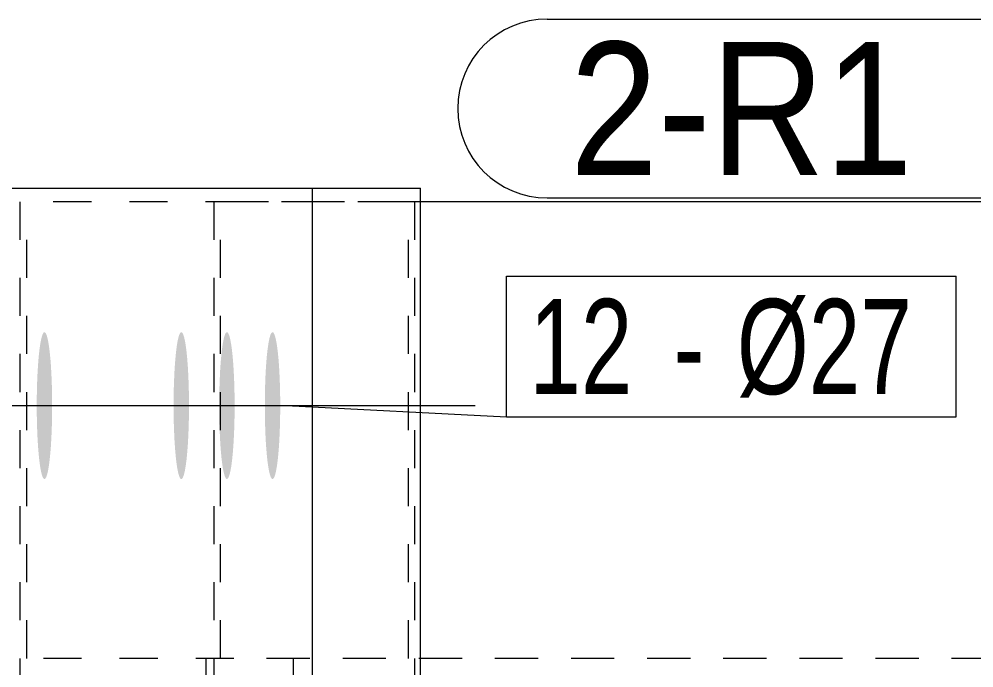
# Model space of a CAD drawing. Header units: millimetres. Extents: x 2 to 825, y 1 to 579.
# Drawn here: x 100.19 to 125.28, y 455.39 to 472.44 of the extents above; entities that cross this region are included whole.
import ezdxf

# ---------------------------------------------------------------- set-up
doc = ezdxf.new("R2010")
doc.units = ezdxf.units.MM
doc.linetypes.add('XKITLINE00', pattern=[0])
doc.linetypes.add('XKITLINE01', pattern=[4, 1, -1, 1, -1])
for name, color, linetype, lineweight in [('Bolt', 3, 'Continuous', 0), ('BoltMark', 7, 'Continuous', 0), ('Part', 2, 'Continuous', 0), ('PartMark', 7, 'Continuous', 0)]:
    doc.layers.add(name, color=color, linetype=linetype, lineweight=lineweight)
doc.styles.add('ARIAL', font='ARIAL.TTF')
doc.styles.add('ARIAL_NARROW', font='ARIALN.TTF')

# ---------------------------------------------------------------- blocks, each defined once
blk = doc.blocks.new('*A35')
at = {"layer": 'Bolt'}
for points in [[(101.059, 462.237), (101.058, 462.19), (101.058, 462.143), (101.058, 462.096), (101.057, 462.049), (101.056, 462.002), (101.056, 461.955), (101.055, 461.908), (101.054, 461.862), (101.053, 461.816), (101.051, 461.77), (101.05, 461.725), (101.048, 461.68), (101.047, 461.635), (101.045, 461.591), (101.043, 461.547), (101.041, 461.503), (101.039, 461.46), (101.037, 461.418), (101.035, 461.375), (101.032, 461.334), (101.03, 461.293), (101.027, 461.253), (101.025, 461.213), (101.022, 461.174), (101.019, 461.136), (101.016, 461.098), (101.013, 461.061), (101.009, 461.025), (101.006, 460.989), (101.003, 460.955), (100.999, 460.921), (100.996, 460.888), (100.992, 460.856), (100.988, 460.824), (100.985, 460.794), (100.981, 460.764), (100.977, 460.736), (100.973, 460.708), (100.969, 460.681), (100.965, 460.655), (100.96, 460.63), (100.956, 460.607), (100.952, 460.584), (100.947, 460.562), (100.943, 460.541), (100.938, 460.521), (100.934, 460.503), (100.929, 460.485), (100.924, 460.469), (100.92, 460.453), (100.915, 460.439), (100.91, 460.426), (100.905, 460.414), (100.901, 460.403), (100.896, 460.393), (100.891, 460.384), (100.886, 460.377), (100.881, 460.371), (100.876, 460.365), (100.871, 460.361), (100.866, 460.358), (100.861, 460.357), (100.856, 460.356), (100.851, 460.357), (100.846, 460.358), (100.841, 460.361), (100.836, 460.365), (100.832, 460.371), (100.827, 460.377), (100.822, 460.384), (100.817, 460.393), (100.812, 460.403), (100.807, 460.414), (100.802, 460.426), (100.798, 460.439), (100.793, 460.453), (100.788, 460.469), (100.783, 460.485), (100.779, 460.503), (100.774, 460.521), (100.77, 460.541), (100.765, 460.562), (100.761, 460.584), (100.757, 460.607), (100.752, 460.63), (100.748, 460.655), (100.744, 460.681), (100.74, 460.708), (100.736, 460.736), (100.732, 460.764), (100.728, 460.794), (100.724, 460.824), (100.72, 460.856), (100.717, 460.888), (100.713, 460.921), (100.71, 460.955), (100.706, 460.989), (100.703, 461.025), (100.7, 461.061), (100.697, 461.098), (100.694, 461.136), (100.691, 461.174), (100.688, 461.213), (100.685, 461.253), (100.683, 461.293), (100.68, 461.334), (100.678, 461.375), (100.676, 461.418), (100.673, 461.46), (100.671, 461.503), (100.669, 461.547), (100.668, 461.591), (100.666, 461.635), (100.664, 461.68), (100.663, 461.725), (100.661, 461.77), (100.66, 461.816), (100.659, 461.862), (100.658, 461.908), (100.657, 461.955), (100.656, 462.002), (100.656, 462.049), (100.655, 462.096), (100.655, 462.143), (100.654, 462.19), (100.654, 462.237), (100.654, 462.285), (100.654, 462.332), (100.654, 462.379), (100.655, 462.426), (100.655, 462.474), (100.656, 462.521), (100.656, 462.568), (100.657, 462.614), (100.658, 462.661), (100.659, 462.707), (100.66, 462.753), (100.661, 462.799), (100.663, 462.844), (100.664, 462.89), (100.666, 462.934), (100.668, 462.979), (100.669, 463.023), (100.671, 463.066), (100.673, 463.109), (100.676, 463.152), (100.678, 463.194), (100.68, 463.235), (100.683, 463.276), (100.685, 463.316), (100.688, 463.356), (100.691, 463.395), (100.694, 463.433), (100.697, 463.471), (100.7, 463.508), (100.703, 463.544), (100.706, 463.58), (100.71, 463.614), (100.713, 463.648), (100.717, 463.681), (100.72, 463.714), (100.724, 463.745), (100.728, 463.775), (100.732, 463.805), (100.736, 463.834), (100.74, 463.861), (100.744, 463.888), (100.748, 463.914), (100.752, 463.939), (100.757, 463.963), (100.761, 463.985), (100.765, 464.007), (100.77, 464.028), (100.774, 464.048), (100.779, 464.066), (100.783, 464.084), (100.788, 464.1), (100.793, 464.116), (100.798, 464.13), (100.802, 464.143), (100.807, 464.155), (100.812, 464.166), (100.817, 464.176), (100.822, 464.185), (100.827, 464.192), (100.832, 464.199), (100.836, 464.204), (100.841, 464.208), (100.846, 464.211), (100.851, 464.213), (100.856, 464.213), (100.861, 464.213), (100.866, 464.211), (100.871, 464.208), (100.876, 464.204), (100.881, 464.199), (100.886, 464.192), (100.891, 464.185), (100.896, 464.176), (100.901, 464.166), (100.905, 464.155), (100.91, 464.143), (100.915, 464.13), (100.92, 464.116), (100.924, 464.1), (100.929, 464.084), (100.934, 464.066), (100.938, 464.048), (100.943, 464.028), (100.947, 464.007), (100.952, 463.985), (100.956, 463.963), (100.96, 463.939), (100.965, 463.914), (100.969, 463.888), (100.973, 463.861), (100.977, 463.834), (100.981, 463.805), (100.985, 463.775), (100.988, 463.745), (100.992, 463.714), (100.996, 463.681), (100.999, 463.648), (101.003, 463.614), (101.006, 463.58), (101.009, 463.544), (101.013, 463.508), (101.016, 463.471), (101.019, 463.433), (101.022, 463.395), (101.025, 463.356), (101.027, 463.316), (101.03, 463.276), (101.032, 463.235), (101.035, 463.194), (101.037, 463.152), (101.039, 463.109), (101.041, 463.066), (101.043, 463.023), (101.045, 462.979), (101.047, 462.934), (101.048, 462.89), (101.05, 462.844), (101.051, 462.799), (101.053, 462.753), (101.054, 462.707), (101.055, 462.661), (101.056, 462.614), (101.056, 462.568), (101.057, 462.521), (101.058, 462.474), (101.058, 462.426), (101.058, 462.379), (101.059, 462.332), (101.059, 462.285)], [(104.655, 462.237), (104.655, 462.19), (104.654, 462.143), (104.654, 462.096), (104.653, 462.049), (104.653, 462.002), (104.652, 461.955), (104.651, 461.908), (104.65, 461.862), (104.649, 461.816), (104.648, 461.77), (104.646, 461.725), (104.645, 461.68), (104.643, 461.635), (104.641, 461.591), (104.64, 461.547), (104.638, 461.503), (104.636, 461.46), (104.633, 461.418), (104.631, 461.375), (104.629, 461.334), (104.626, 461.293), (104.624, 461.253), (104.621, 461.213), (104.618, 461.174), (104.615, 461.136), (104.612, 461.098), (104.609, 461.061), (104.606, 461.025), (104.603, 460.989), (104.599, 460.955), (104.596, 460.921), (104.592, 460.888), (104.589, 460.856), (104.585, 460.824), (104.581, 460.794), (104.577, 460.764), (104.573, 460.736), (104.569, 460.708), (104.565, 460.681), (104.561, 460.655), (104.557, 460.63), (104.552, 460.607), (104.548, 460.584), (104.544, 460.562), (104.539, 460.541), (104.535, 460.521), (104.53, 460.503), (104.526, 460.485), (104.521, 460.469), (104.516, 460.453), (104.511, 460.439), (104.507, 460.426), (104.502, 460.414), (104.497, 460.403), (104.492, 460.393), (104.487, 460.384), (104.482, 460.377), (104.477, 460.371), (104.473, 460.365), (104.468, 460.361), (104.463, 460.358), (104.458, 460.357), (104.453, 460.356), (104.448, 460.357), (104.443, 460.358), (104.438, 460.361), (104.433, 460.365), (104.428, 460.371), (104.423, 460.377), (104.418, 460.384), (104.413, 460.393), (104.408, 460.403), (104.404, 460.414), (104.399, 460.426), (104.394, 460.439), (104.389, 460.453), (104.385, 460.469), (104.38, 460.485), (104.375, 460.503), (104.371, 460.521), (104.366, 460.541), (104.362, 460.562), (104.357, 460.584), (104.353, 460.607), (104.349, 460.63), (104.344, 460.655), (104.34, 460.681), (104.336, 460.708), (104.332, 460.736), (104.328, 460.764), (104.324, 460.794), (104.321, 460.824), (104.317, 460.856), (104.313, 460.888), (104.31, 460.921), (104.306, 460.955), (104.303, 460.989), (104.3, 461.025), (104.296, 461.061), (104.293, 461.098), (104.29, 461.136), (104.287, 461.174), (104.284, 461.213), (104.282, 461.253), (104.279, 461.293), (104.277, 461.334), (104.274, 461.375), (104.272, 461.418), (104.27, 461.46), (104.268, 461.503), (104.266, 461.547), (104.264, 461.591), (104.262, 461.635), (104.261, 461.68), (104.259, 461.725), (104.258, 461.77), (104.256, 461.816), (104.255, 461.862), (104.254, 461.908), (104.253, 461.955), (104.253, 462.002), (104.252, 462.049), (104.251, 462.096), (104.251, 462.143), (104.251, 462.19), (104.25, 462.237), (104.25, 462.285), (104.25, 462.332), (104.251, 462.379), (104.251, 462.426), (104.251, 462.474), (104.252, 462.521), (104.253, 462.568), (104.253, 462.614), (104.254, 462.661), (104.255, 462.707), (104.256, 462.753), (104.258, 462.799), (104.259, 462.844), (104.261, 462.89), (104.262, 462.934), (104.264, 462.979), (104.266, 463.023), (104.268, 463.066), (104.27, 463.109), (104.272, 463.152), (104.274, 463.194), (104.277, 463.235), (104.279, 463.276), (104.282, 463.316), (104.284, 463.356), (104.287, 463.395), (104.29, 463.433), (104.293, 463.471), (104.296, 463.508), (104.3, 463.544), (104.303, 463.58), (104.306, 463.614), (104.31, 463.648), (104.313, 463.681), (104.317, 463.714), (104.321, 463.745), (104.324, 463.775), (104.328, 463.805), (104.332, 463.834), (104.336, 463.861), (104.34, 463.888), (104.344, 463.914), (104.349, 463.939), (104.353, 463.963), (104.357, 463.985), (104.362, 464.007), (104.366, 464.028), (104.371, 464.048), (104.375, 464.066), (104.38, 464.084), (104.385, 464.1), (104.389, 464.116), (104.394, 464.13), (104.399, 464.143), (104.404, 464.155), (104.408, 464.166), (104.413, 464.176), (104.418, 464.185), (104.423, 464.192), (104.428, 464.199), (104.433, 464.204), (104.438, 464.208), (104.443, 464.211), (104.448, 464.213), (104.453, 464.213), (104.458, 464.213), (104.463, 464.211), (104.468, 464.208), (104.473, 464.204), (104.477, 464.199), (104.482, 464.192), (104.487, 464.185), (104.492, 464.176), (104.497, 464.166), (104.502, 464.155), (104.507, 464.143), (104.511, 464.13), (104.516, 464.116), (104.521, 464.1), (104.526, 464.084), (104.53, 464.066), (104.535, 464.048), (104.539, 464.028), (104.544, 464.007), (104.548, 463.985), (104.552, 463.963), (104.557, 463.939), (104.561, 463.914), (104.565, 463.888), (104.569, 463.861), (104.573, 463.834), (104.577, 463.805), (104.581, 463.775), (104.585, 463.745), (104.589, 463.714), (104.592, 463.681), (104.596, 463.648), (104.599, 463.614), (104.603, 463.58), (104.606, 463.544), (104.609, 463.508), (104.612, 463.471), (104.615, 463.433), (104.618, 463.395), (104.621, 463.356), (104.624, 463.316), (104.626, 463.276), (104.629, 463.235), (104.631, 463.194), (104.633, 463.152), (104.636, 463.109), (104.638, 463.066), (104.64, 463.023), (104.641, 462.979), (104.643, 462.934), (104.645, 462.89), (104.646, 462.844), (104.648, 462.799), (104.649, 462.753), (104.65, 462.707), (104.651, 462.661), (104.652, 462.614), (104.653, 462.568), (104.653, 462.521), (104.654, 462.474), (104.654, 462.426), (104.655, 462.379), (104.655, 462.332), (104.655, 462.285)], [(105.854, 462.237), (105.854, 462.19), (105.853, 462.143), (105.853, 462.096), (105.852, 462.049), (105.852, 462.002), (105.851, 461.955), (105.85, 461.908), (105.849, 461.862), (105.848, 461.816), (105.846, 461.77), (105.845, 461.725), (105.844, 461.68), (105.842, 461.635), (105.84, 461.591), (105.838, 461.547), (105.836, 461.503), (105.834, 461.46), (105.832, 461.418), (105.83, 461.375), (105.828, 461.334), (105.825, 461.293), (105.822, 461.253), (105.82, 461.213), (105.817, 461.174), (105.814, 461.136), (105.811, 461.098), (105.808, 461.061), (105.805, 461.025), (105.801, 460.989), (105.798, 460.955), (105.795, 460.921), (105.791, 460.888), (105.787, 460.856), (105.784, 460.824), (105.78, 460.794), (105.776, 460.764), (105.772, 460.736), (105.768, 460.708), (105.764, 460.681), (105.76, 460.655), (105.755, 460.63), (105.751, 460.607), (105.747, 460.584), (105.742, 460.562), (105.738, 460.541), (105.733, 460.521), (105.729, 460.503), (105.724, 460.485), (105.72, 460.469), (105.715, 460.453), (105.71, 460.439), (105.705, 460.426), (105.701, 460.414), (105.696, 460.403), (105.691, 460.393), (105.686, 460.384), (105.681, 460.377), (105.676, 460.371), (105.671, 460.365), (105.666, 460.361), (105.661, 460.358), (105.656, 460.357), (105.651, 460.356), (105.647, 460.357), (105.642, 460.358), (105.637, 460.361), (105.632, 460.365), (105.627, 460.371), (105.622, 460.377), (105.617, 460.384), (105.612, 460.393), (105.607, 460.403), (105.602, 460.414), (105.598, 460.426), (105.593, 460.439), (105.588, 460.453), (105.583, 460.469), (105.579, 460.485), (105.574, 460.503), (105.57, 460.521), (105.565, 460.541), (105.561, 460.562), (105.556, 460.584), (105.552, 460.607), (105.547, 460.63), (105.543, 460.655), (105.539, 460.681), (105.535, 460.708), (105.531, 460.736), (105.527, 460.764), (105.523, 460.794), (105.519, 460.824), (105.516, 460.856), (105.512, 460.888), (105.508, 460.921), (105.505, 460.955), (105.502, 460.989), (105.498, 461.025), (105.495, 461.061), (105.492, 461.098), (105.489, 461.136), (105.486, 461.174), (105.483, 461.213), (105.481, 461.253), (105.478, 461.293), (105.475, 461.334), (105.473, 461.375), (105.471, 461.418), (105.469, 461.46), (105.467, 461.503), (105.465, 461.547), (105.463, 461.591), (105.461, 461.635), (105.459, 461.68), (105.458, 461.725), (105.457, 461.77), (105.455, 461.816), (105.454, 461.862), (105.453, 461.908), (105.452, 461.955), (105.451, 462.002), (105.451, 462.049), (105.45, 462.096), (105.45, 462.143), (105.449, 462.19), (105.449, 462.237), (105.449, 462.285), (105.449, 462.332), (105.449, 462.379), (105.45, 462.426), (105.45, 462.474), (105.451, 462.521), (105.451, 462.568), (105.452, 462.614), (105.453, 462.661), (105.454, 462.707), (105.455, 462.753), (105.457, 462.799), (105.458, 462.844), (105.459, 462.89), (105.461, 462.934), (105.463, 462.979), (105.465, 463.023), (105.467, 463.066), (105.469, 463.109), (105.471, 463.152), (105.473, 463.194), (105.475, 463.235), (105.478, 463.276), (105.481, 463.316), (105.483, 463.356), (105.486, 463.395), (105.489, 463.433), (105.492, 463.471), (105.495, 463.508), (105.498, 463.544), (105.502, 463.58), (105.505, 463.614), (105.508, 463.648), (105.512, 463.681), (105.516, 463.714), (105.519, 463.745), (105.523, 463.775), (105.527, 463.805), (105.531, 463.834), (105.535, 463.861), (105.539, 463.888), (105.543, 463.914), (105.547, 463.939), (105.552, 463.963), (105.556, 463.985), (105.561, 464.007), (105.565, 464.028), (105.57, 464.048), (105.574, 464.066), (105.579, 464.084), (105.583, 464.1), (105.588, 464.116), (105.593, 464.13), (105.598, 464.143), (105.602, 464.155), (105.607, 464.166), (105.612, 464.176), (105.617, 464.185), (105.622, 464.192), (105.627, 464.199), (105.632, 464.204), (105.637, 464.208), (105.642, 464.211), (105.647, 464.213), (105.651, 464.213), (105.656, 464.213), (105.661, 464.211), (105.666, 464.208), (105.671, 464.204), (105.676, 464.199), (105.681, 464.192), (105.686, 464.185), (105.691, 464.176), (105.696, 464.166), (105.701, 464.155), (105.705, 464.143), (105.71, 464.13), (105.715, 464.116), (105.72, 464.1), (105.724, 464.084), (105.729, 464.066), (105.733, 464.048), (105.738, 464.028), (105.742, 464.007), (105.747, 463.985), (105.751, 463.963), (105.755, 463.939), (105.76, 463.914), (105.764, 463.888), (105.768, 463.861), (105.772, 463.834), (105.776, 463.805), (105.78, 463.775), (105.784, 463.745), (105.787, 463.714), (105.791, 463.681), (105.795, 463.648), (105.798, 463.614), (105.801, 463.58), (105.805, 463.544), (105.808, 463.508), (105.811, 463.471), (105.814, 463.433), (105.817, 463.395), (105.82, 463.356), (105.822, 463.316), (105.825, 463.276), (105.828, 463.235), (105.83, 463.194), (105.832, 463.152), (105.834, 463.109), (105.836, 463.066), (105.838, 463.023), (105.84, 462.979), (105.842, 462.934), (105.844, 462.89), (105.845, 462.844), (105.846, 462.799), (105.848, 462.753), (105.849, 462.707), (105.85, 462.661), (105.851, 462.614), (105.852, 462.568), (105.852, 462.521), (105.853, 462.474), (105.853, 462.426), (105.854, 462.379), (105.854, 462.332), (105.854, 462.285)], [(107.053, 462.237), (107.052, 462.19), (107.052, 462.143), (107.052, 462.096), (107.051, 462.049), (107.05, 462.002), (107.05, 461.955), (107.049, 461.908), (107.048, 461.862), (107.047, 461.816), (107.045, 461.77), (107.044, 461.725), (107.042, 461.68), (107.041, 461.635), (107.039, 461.591), (107.037, 461.547), (107.035, 461.503), (107.033, 461.46), (107.031, 461.418), (107.029, 461.375), (107.026, 461.334), (107.024, 461.293), (107.021, 461.253), (107.018, 461.213), (107.016, 461.174), (107.013, 461.136), (107.01, 461.098), (107.007, 461.061), (107.003, 461.025), (107, 460.989), (106.997, 460.955), (106.993, 460.921), (106.99, 460.888), (106.986, 460.856), (106.982, 460.824), (106.979, 460.794), (106.975, 460.764), (106.971, 460.736), (106.967, 460.708), (106.963, 460.681), (106.959, 460.655), (106.954, 460.63), (106.95, 460.607), (106.946, 460.584), (106.941, 460.562), (106.937, 460.541), (106.932, 460.521), (106.928, 460.503), (106.923, 460.485), (106.918, 460.469), (106.914, 460.453), (106.909, 460.439), (106.904, 460.426), (106.899, 460.414), (106.895, 460.403), (106.89, 460.393), (106.885, 460.384), (106.88, 460.377), (106.875, 460.371), (106.87, 460.365), (106.865, 460.361), (106.86, 460.358), (106.855, 460.357), (106.85, 460.356), (106.845, 460.357), (106.84, 460.358), (106.835, 460.361), (106.83, 460.365), (106.826, 460.371), (106.821, 460.377), (106.816, 460.384), (106.811, 460.393), (106.806, 460.403), (106.801, 460.414), (106.796, 460.426), (106.792, 460.439), (106.787, 460.453), (106.782, 460.469), (106.777, 460.485), (106.773, 460.503), (106.768, 460.521), (106.764, 460.541), (106.759, 460.562), (106.755, 460.584), (106.751, 460.607), (106.746, 460.63), (106.742, 460.655), (106.738, 460.681), (106.734, 460.708), (106.73, 460.736), (106.726, 460.764), (106.722, 460.794), (106.718, 460.824), (106.714, 460.856), (106.711, 460.888), (106.707, 460.921), (106.704, 460.955), (106.7, 460.989), (106.697, 461.025), (106.694, 461.061), (106.691, 461.098), (106.688, 461.136), (106.685, 461.174), (106.682, 461.213), (106.679, 461.253), (106.677, 461.293), (106.674, 461.334), (106.672, 461.375), (106.67, 461.418), (106.667, 461.46), (106.665, 461.503), (106.663, 461.547), (106.662, 461.591), (106.66, 461.635), (106.658, 461.68), (106.657, 461.725), (106.655, 461.77), (106.654, 461.816), (106.653, 461.862), (106.652, 461.908), (106.651, 461.955), (106.65, 462.002), (106.65, 462.049), (106.649, 462.096), (106.649, 462.143), (106.648, 462.19), (106.648, 462.237), (106.648, 462.285), (106.648, 462.332), (106.648, 462.379), (106.649, 462.426), (106.649, 462.474), (106.65, 462.521), (106.65, 462.568), (106.651, 462.614), (106.652, 462.661), (106.653, 462.707), (106.654, 462.753), (106.655, 462.799), (106.657, 462.844), (106.658, 462.89), (106.66, 462.934), (106.662, 462.979), (106.663, 463.023), (106.665, 463.066), (106.667, 463.109), (106.67, 463.152), (106.672, 463.194), (106.674, 463.235), (106.677, 463.276), (106.679, 463.316), (106.682, 463.356), (106.685, 463.395), (106.688, 463.433), (106.691, 463.471), (106.694, 463.508), (106.697, 463.544), (106.7, 463.58), (106.704, 463.614), (106.707, 463.648), (106.711, 463.681), (106.714, 463.714), (106.718, 463.745), (106.722, 463.775), (106.726, 463.805), (106.73, 463.834), (106.734, 463.861), (106.738, 463.888), (106.742, 463.914), (106.746, 463.939), (106.751, 463.963), (106.755, 463.985), (106.759, 464.007), (106.764, 464.028), (106.768, 464.048), (106.773, 464.066), (106.777, 464.084), (106.782, 464.1), (106.787, 464.116), (106.792, 464.13), (106.796, 464.143), (106.801, 464.155), (106.806, 464.166), (106.811, 464.176), (106.816, 464.185), (106.821, 464.192), (106.826, 464.199), (106.83, 464.204), (106.835, 464.208), (106.84, 464.211), (106.845, 464.213), (106.85, 464.213), (106.855, 464.213), (106.86, 464.211), (106.865, 464.208), (106.87, 464.204), (106.875, 464.199), (106.88, 464.192), (106.885, 464.185), (106.89, 464.176), (106.895, 464.166), (106.899, 464.155), (106.904, 464.143), (106.909, 464.13), (106.914, 464.116), (106.918, 464.1), (106.923, 464.084), (106.928, 464.066), (106.932, 464.048), (106.937, 464.028), (106.941, 464.007), (106.946, 463.985), (106.95, 463.963), (106.954, 463.939), (106.959, 463.914), (106.963, 463.888), (106.967, 463.861), (106.971, 463.834), (106.975, 463.805), (106.979, 463.775), (106.982, 463.745), (106.986, 463.714), (106.99, 463.681), (106.993, 463.648), (106.997, 463.614), (107, 463.58), (107.003, 463.544), (107.007, 463.508), (107.01, 463.471), (107.013, 463.433), (107.016, 463.395), (107.018, 463.356), (107.021, 463.316), (107.024, 463.276), (107.026, 463.235), (107.029, 463.194), (107.031, 463.152), (107.033, 463.109), (107.035, 463.066), (107.037, 463.023), (107.039, 462.979), (107.041, 462.934), (107.042, 462.89), (107.044, 462.844), (107.045, 462.799), (107.047, 462.753), (107.048, 462.707), (107.049, 462.661), (107.05, 462.614), (107.05, 462.568), (107.051, 462.521), (107.052, 462.474), (107.052, 462.426), (107.052, 462.379), (107.053, 462.332), (107.053, 462.285)]]:
    blk.add_hatch(color=3, dxfattribs=at).paths.add_polyline_path(points, flags=17)
at = {"layer": 'Bolt', "color": 3, "linetype": 'XKITLINE00', "lineweight": 0}
for p, q in [((93.841, 462.285), (103.786, 462.285)), ((95.04, 462.285), (104.985, 462.285)), ((96.239, 462.285), (106.184, 462.285)), ((99.835, 462.285), (109.78, 462.285)), ((101.034, 462.285), (110.979, 462.285)), ((102.233, 462.285), (112.178, 462.285))]:
    blk.add_line(p, q, dxfattribs=at)
blk = doc.blocks.new('*A36')
at = {"layer": 'Part', "color": 7, "linetype": 'XKITLINE01', "lineweight": 0}
for p, q in [((105.317, 442.642), (105.317, 467.642)), ((110.741, 467.642), (105.317, 467.642)), ((105.483, 455.642), (105.483, 467.642)), ((110.425, 455.642), (110.425, 467.642)), ((110.591, 442.642), (110.591, 467.642)), ((613.696, 455.642), (105.483, 455.642))]:
    blk.add_line(p, q, dxfattribs=at)
at = {"layer": 'Part', "color": 2, "linetype": 'XKITLINE00', "lineweight": 0}
blk.add_line((613.696, 467.642), (110.741, 467.642), dxfattribs=at)
blk = doc.blocks.new('*A48')
at = {"layer": 'Part', "color": 2, "linetype": 'XKITLINE00', "lineweight": 0}
for p, q in [((97.11, 467.999), (110.741, 467.999)), ((107.899, 442.285), (107.899, 467.999)), ((110.741, 442.285), (110.741, 467.999))]:
    blk.add_line(p, q, dxfattribs=at)
blk = doc.blocks.new('*A49')
at = {"layer": 'Part', "color": 7, "linetype": 'XKITLINE01', "lineweight": 0}
for p, q in [((382.089, 467.642), (100.222, 467.642)), ((100.222, 442.642), (100.222, 467.642)), ((100.393, 455.642), (100.393, 467.642)), ((381.832, 455.642), (100.393, 455.642)), ((105.098, 455.642), (105.098, 454.642)), ((107.403, 454.642), (107.403, 455.642))]:
    blk.add_line(p, q, dxfattribs=at)
blk = doc.blocks.new('*A129')
at = {"layer": 'BoltMark', "color": 7, "linetype": 'XKITLINE00', "lineweight": 0}
for p, q in [((113.001, 465.687), (124.818, 465.687)), ((113.001, 461.987), (113.001, 465.687)), ((124.818, 461.987), (124.818, 465.687)), ((107.205, 462.285), (113.001, 461.987)), ((113.001, 461.987), (124.818, 461.987))]:
    blk.add_line(p, q, dxfattribs=at)
at = {"layer": 'BoltMark', "color": 3, "style": 'ARIAL_NARROW', "width": 0.85}
for s, p in [('12', (113.601, 462.587)), ('Ø27', (119.05, 462.587)), ('-', (117.391, 462.587))]:
    blk.add_text(s, height=2.5, dxfattribs=at).set_placement(p)
blk = doc.blocks.new('*A141')
at = {"layer": 'PartMark', "color": 7, "linetype": 'XKITLINE00', "lineweight": 0}
for p, q in [((114.067, 472.442), (135.12, 472.442)), ((114.067, 467.742), (135.12, 467.742))]:
    blk.add_line(p, q, dxfattribs=at)
blk.add_arc((114.067, 470.092), 2.35, 90, 270, dxfattribs=at)
at = {"layer": 'PartMark', "color": 1, "style": 'ARIAL', "width": 0.85}
blk.add_text('2-R1', height=3.5, dxfattribs=at).set_placement((114.667, 468.342))

msp = doc.modelspace()

# ---------------------------------------------------------------- block references
at = {"lineweight": 0}
for name in ['*A141', '*A48', '*A49', '*A129', '*A35']:
    msp.add_blockref(name, (0, 0), dxfattribs=at)
at = {"layer": 'Part', "lineweight": 0}
msp.add_blockref('*A36', (0, 0), dxfattribs=at)

doc.saveas('drawing.dxf')
